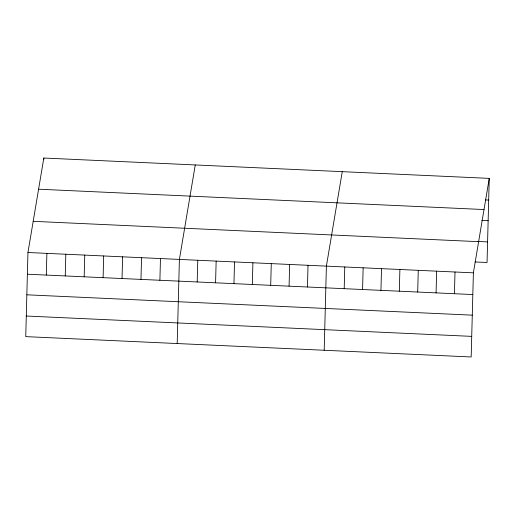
<?xml version="1.0" encoding="UTF-8"?>
<svg xmlns="http://www.w3.org/2000/svg" width="515" height="515" viewBox="0 0 515 515"><rect width="100%" height="100%" fill="white"/><g stroke="black" fill="none" stroke-linecap="round" stroke-linejoin="round"><path stroke-width="0.77" d="M27.952 252.505L25.75 336.623L471.18 356.972L473.388 272.847L489.25 178.377L43.82 158.028L27.952 252.505L473.388 272.847M43.775 159.637L43.82 158.028M46.318 275.081L46.884 253.367M65.244 275.943L65.817 254.23M84.177 276.806L84.743 255.092M103.109 277.669L103.676 255.961M122.036 278.538L122.609 256.824M140.968 279.4L141.541 257.687M159.901 280.263L160.468 258.556M177.199 343.544L179.4 259.418L195.262 164.948M197.206 281.969L197.773 260.255M215.579 282.806L216.145 261.099M233.952 283.649L234.525 261.935M252.331 284.486L252.897 262.772M270.703 285.323L271.27 263.616M289.076 286.166L289.642 264.453M307.449 287.003L308.022 265.289M324.193 350.258L326.394 266.133L342.256 171.662M344.2 288.683L344.767 266.97M362.573 289.52L363.139 267.813M380.946 290.363L381.512 268.65M399.318 291.2L399.891 269.487M417.697 292.037L418.264 270.33M436.07 292.88L436.636 271.167M454.442 293.717L455.009 272.004M489.25 178.377L487.048 262.495L475.062 261.948M485.484 199.942L488.684 200.084M38.58 189.205L484.016 209.547M481.75 220.388L488.143 220.684M477.997 241.464L487.589 241.902M33.185 221.328L478.622 241.67M27.385 274.212L472.815 294.554M26.844 294.812L472.281 315.154M26.291 316.03L471.721 336.372"/></g></svg>
